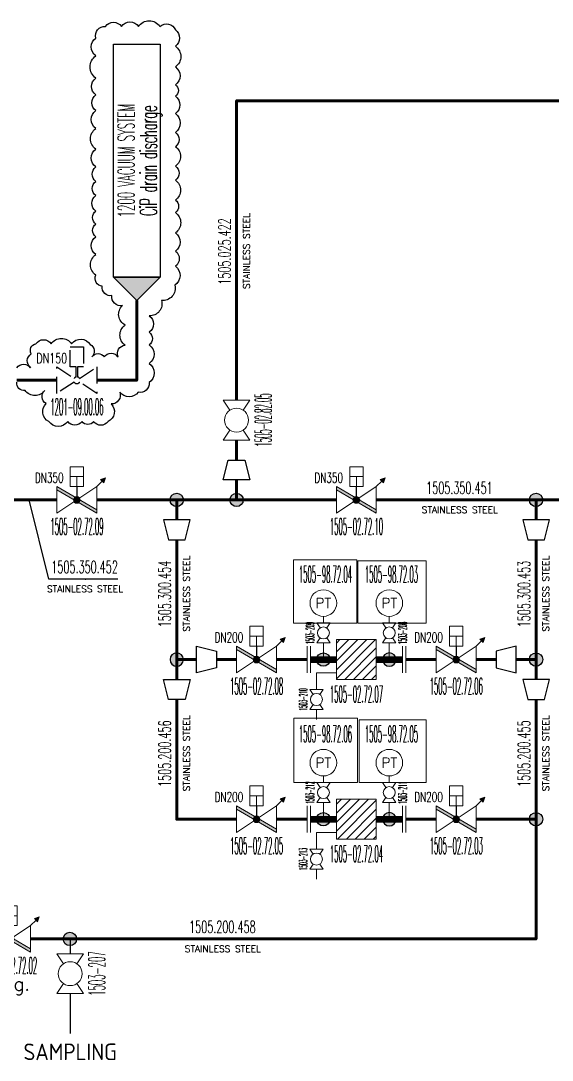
# Model space of a CAD drawing. Extents: x 96 to 630, y 53 to 248.
# Drawn here: x 177.4 to 257.2, y 53 to 209.3 of the extents above; entities that cross this region are included whole.
import ezdxf
from ezdxf.enums import TextEntityAlignment as Align
from ezdxf.xclip import XClip

# ---------------------------------------------------------------- set-up
doc = ezdxf.new("R2010")
doc.units = 0
doc.header["$LTSCALE"] = 10
doc.header["$XCLIPFRAME"] = 2
doc.linetypes.add('HIDDEN', pattern=[0.375, 0.25, -0.125])
for name, color, linetype in [('000-TX1', 1, 'Continuous'), ('000-TX2', 2, 'Continuous'), ('0CO0', 7, 'Continuous'), ('0CO1', 1, 'Continuous'), ('0TX1', 1, 'Continuous'), ('0TX2', 2, 'Continuous'), ('Reference_1', 7, 'Continuous'), ('Reference_2', 1, 'Continuous')]:
    doc.layers.add(name, color=color, linetype=linetype)
for name, color, linetype, lineweight in [('1500_1 Flushing System Piping', 92, 'Continuous', 60), ('ARMATURE', 1, 'Continuous', 15), ('PIPENUM', 1, 'Continuous', 25)]:
    doc.layers.add(name, color=color, linetype=linetype, lineweight=lineweight)
doc.layers.add('REV C', color=14, linetype='Continuous', true_color=0xa50000)
doc.layers.add('Viewport', color=7, linetype='Continuous', plot=False)
doc.styles.add('MMC-TX2', font='romans.shx')
doc.styles.add('ROMANS', font='romans.shx')
doc.styles.get("Standard").update_dxf_attribs({"font": 'isocp.shx'})

# ---------------------------------------------------------------- blocks, each defined once
blk = doc.blocks.new('Pipe_tag')
at = {"layer": '0CO1', "ltscale": 2}
blk.add_point((6, 0), dxfattribs=at)
at = {"color": 0, "style": 'ROMANS', "width": 0.532808}
blk.add_attdef('PIPE-NO', text='', height=2.2, dxfattribs=at).set_placement((-0.18, 1.08), (11.82, 1.08), align=Align.FIT)
at = {"layer": '000-TX2', "color": 2, "style": 'ROMANS', "flags": 1}
for tag, p in [('REMARKS', (6, 12.18)), ('FROM', (6.01, 8.78)), ('TO', (5.97, 10.4)), ('MATERIAL', (6.34, 6.9)), ('DIAMETER', (6.07, 4.56))]:
    blk.add_attdef(tag, text='', height=1.2, dxfattribs=at).set_placement(p, align=Align.MIDDLE_CENTER)
at = {"layer": '000-TX2', "style": 'ROMANS'}
blk.add_attdef('PIPE_TYPE', text='', height=1.2, dxfattribs=at).set_placement((5.89, -1.18), align=Align.MIDDLE)
blk = doc.blocks.new('BU310PN_F_MMC')
h = blk.add_hatch(color=256)
h.dxf.hatch_style = 1
h.paths.add_polyline_path([(7.31, 3.31), (6.57, 3.06), (6.82, 2.82), (7.06, 2.57)])
blk.add_hatch(color=256).paths.add_polyline_path([(0, 2), (6, -1.5), (6, -2), (0, 1.5)])
h = blk.add_hatch(color=256)
edge = h.paths.add_edge_path()
edge.add_arc((3, -0.01), 0.5, 0, 360)
for p, q in [((2, 3.5), (4, 3.5)), ((3, 3.5), (3, 2)), ((7.31, 3.31), (6.57, 3.06)), ((7.31, 3.31), (7.06, 2.57)), ((6, 2), (6.82, 2.82)), ((6.57, 3.06), (6.82, 2.82)), ((6.82, 2.82), (7.06, 2.57))]:
    blk.add_line(p, q)
for points in [[(2, 2), (4, 2), (4, 5), (2, 5)], [(0, 2), (6, -1.5), (6, -2), (0, 1.5)]]:
    blk.add_lwpolyline(points, close=True)
blk.add_lwpolyline([(0, 2), (0, -2), (6, 2), (6, -2)])
at = {"const_width": 0.2}
blk.add_lwpolyline([(3, 0), (3, 2)], dxfattribs=at)
blk.add_circle((3, -0.01), 0.5)
at = {"layer": '000-TX1', "style": 'MMC-TX2', "width": 0.75}
blk.add_attdef('SIZE', text='', height=1.5, dxfattribs=at).set_placement((1, 3.34), align=Align.MIDDLE_RIGHT)
at = {"layer": '000-TX1', "style": 'MMC-TX2', "width": 0.457143}
blk.add_attdef('ITEMNR.', text='', height=2.5, rotation=360, dxfattribs=at).set_placement((-0.99, -5.24), (7.01, -5.24), align=Align.FIT)
at = {"layer": '000-TX1', "style": 'MMC-TX2', "flags": 1}
for tag, p in [('PRODUCT_NR', (-1, -10.2)), ('DESCRIPTION.', (-1, -13.16)), ('TYPE', (-1, -16.17)), ('RATING', (-1, -19.17)), ('DRILL', (-1, -22.17)), ('HOUSING', (-1, -25.17)), ('TRIM', (-1, -28.17)), ('STEM', (-1, -31.17)), ('SEAT', (-1, -34.17)), ('CTRL', (-1, -37.17)), ('CERT', (-1, -40.17)), ('REMARKS', (-1, -43.17)), ('REV', (-1, -46.17)), ('TAG', (-1, -49.17)), ('FONT/SIGN', (-1, -52.17)), ('DO', (-1, -55.84)), ('DI', (-1, -58.84)), ('AO', (-0.79, -61.28)), ('AI', (-0.79, -64.28)), ('BUS', (-1, -66.95))]:
    blk.add_attdef(tag, p, '', height=1.5, dxfattribs=at)
blk = doc.blocks.new('JOINT')
h = blk.add_hatch(color=256)
h.dxf.hatch_style = 1
h.paths.add_polyline_path([(1, 0, 1), (-1, 0, 1)])
at = {"layer": 'Viewport'}
blk.add_circle((0, 0), 1, dxfattribs=at)
blk = doc.blocks.new('BV702_MMC')
for points in [[(1.5, -1), (0, -2), (0, 2), (1.5, 1)], [(4.5, -1), (6, -2), (6, 2), (4.5, 1)]]:
    blk.add_lwpolyline(points)
blk.add_circle((3, 0), 1.8)
at = {"layer": '000-TX1', "style": 'MMC-TX2'}
blk.add_attdef('SIZE', text='', height=1.5, dxfattribs=at).set_placement((1.54, 3.3), align=Align.MIDDLE_RIGHT)
at = {"layer": '000-TX1', "style": 'MMC-TX2', "width": 0.457143}
blk.add_attdef('ITEMNR.', text='', height=2.5, rotation=360, dxfattribs=at).set_placement((-0.99, -5.24), (7.01, -5.24), align=Align.FIT)
at = {"layer": '000-TX1', "style": 'MMC-TX2', "flags": 1}
for tag, p in [('PRODUCT_NR', (-1, -10.2)), ('DESCRIPTION.', (-1, -13.16)), ('TYPE', (-1, -16.17)), ('RATING', (-1, -19.17)), ('DRILL', (-1, -22.17)), ('HOUSING', (-1, -25.17)), ('TRIM', (-1, -28.17)), ('STEM', (-1, -31.17)), ('SEAT', (-1, -34.17)), ('CTRL', (-1, -37.17)), ('CERT', (-1, -40.17)), ('REV', (-1, -46.17)), ('TAG', (-1, -49.17)), ('FONT/SIGN', (-1, -52.17)), ('DO', (-1, -55.82)), ('DI', (-1, -58.82)), ('AO', (-0.79, -61.26)), ('AI', (-0.79, -64.26)), ('BUS', (-1, -66.94))]:
    blk.add_attdef(tag, p, '', height=1.5, dxfattribs=at)
blk.add_attdef('REMARKS', text='', height=1, dxfattribs=at).set_placement((-1, -43.17), (9.07, -43.17), align=Align.ALIGNED)
blk = doc.blocks.new('I201_MMC')
blk.add_line((0, 1.68), (0, 3.18))
blk.add_circle((0, 5.18), 2)
at = {"layer": '000-TX1', "style": 'MMC-TX2', "flags": 1}
for tag, p in [('DO', (-2.77, -51.79)), ('DI', (-2.77, -54.79)), ('AO', (-2.56, -57.23)), ('AI', (-2.56, -60.23)), ('BUS', (-2.77, -62.9))]:
    blk.add_attdef(tag, p, '', height=1.5, dxfattribs=at)
at = {"layer": '0TX1', "style": 'MMC-TX2', "width": 0.457143}
blk.add_attdef('ITEMNR.', text='', height=2.5, rotation=360, dxfattribs=at).set_placement((-3.69, 8.24), (4.31, 8.24), align=Align.FIT)
at = {"layer": '0TX1', "style": 'MMC-TX2'}
blk.add_attdef('SIZE', text='', height=1.5, dxfattribs=at).set_placement((-1.84, 3.3), align=Align.MIDDLE_RIGHT)
at = {"layer": '0TX1', "style": 'MMC-TX2', "flags": 1}
for tag, p in [('PRODUCT_NR', (-2.77, -7.16)), ('DESCRIPTION.', (-2.77, -10.12)), ('TYPE', (-2.77, -13.13)), ('RATING', (-2.77, -16.13)), ('DRILL', (-2.77, -19.13)), ('HOUSING', (-2.77, -22.13)), ('TRIM', (-2.77, -25.13)), ('STEM', (-2.77, -28.13)), ('SEAT', (-2.77, -31.13)), ('CTRL', (-2.77, -34.13)), ('CERT', (-2.77, -37.13)), ('REMARKS', (-2.77, -40.13)), ('REV', (-2.77, -43.13)), ('TAG', (-2.77, -46.13)), ('FONT/SIGN', (-2.77, -49.13))]:
    blk.add_attdef(tag, p, '', height=1.5, dxfattribs=at)
at = {"layer": '0TX2', "style": 'MMC-TX2', "flags": 8}
blk.add_attdef('T', text='', height=1.5, dxfattribs=at).set_placement((0, 5.18), align=Align.MIDDLE_CENTER)
blk = doc.blocks.new('F701_MMC')
h = blk.add_hatch()
h.set_pattern_fill('ANSI31', color=256, scale=0.3, style=0)
h.paths.add_polyline_path([(0, -3), (6, -3), (6, 3), (0, 3)])
blk.add_lwpolyline([(0, -3), (6, -3), (6, 3), (0, 3)], close=True)
at = {"layer": '000-TX1', "style": 'MMC-TX2'}
blk.add_attdef('SIZE', text='', height=1.5, dxfattribs=at).set_placement((-0.07, 3.3), align=Align.MIDDLE_RIGHT)
at = {"layer": '000-TX1', "style": 'MMC-TX2', "width": 0.457143}
blk.add_attdef('ITEMNR.', text='', height=2.5, rotation=360, dxfattribs=at).set_placement((-0.99, -6.43), (7.01, -6.43), align=Align.FIT)
at = {"layer": '000-TX1', "style": 'MMC-TX2', "flags": 1}
for tag, p in [('PRODUCT_NR', (-1, -11.39)), ('DESCRIPTION.', (-1, -14.35)), ('TYPE', (-1, -17.36)), ('RATING', (-1, -20.36)), ('DRILL', (-1, -23.36)), ('HOUSING', (-1, -26.36)), ('TRIM', (-1, -29.36)), ('STEM', (-1, -32.36)), ('SEAT', (-1, -35.36)), ('CTRL', (-1, -38.36)), ('CERT', (-1, -41.36)), ('REMARKS', (-1, -44.36)), ('REV', (-1, -47.36)), ('TAG', (-1, -50.36)), ('FONT/SIGN', (-1, -53.36)), ('DO', (-1, -55.82)), ('DI', (-1, -58.82)), ('AO', (-0.79, -61.26)), ('AI', (-0.79, -64.26)), ('BUS', (-1, -66.94))]:
    blk.add_attdef(tag, p, '', height=1.5, dxfattribs=at)
blk = doc.blocks.new('BU310PN_FP_MMC')
h = blk.add_hatch(color=256)
h.dxf.hatch_style = 1
h.paths.add_polyline_path([(7.31, 3.31), (6.57, 3.06), (6.82, 2.82), (7.06, 2.57)])
blk.add_hatch(color=256).paths.add_polyline_path([(0, 2), (6, -1.5), (6, -2), (0, 1.5)])
h = blk.add_hatch(color=256)
edge = h.paths.add_edge_path()
edge.add_arc((3, -0.01), 0.5, 0, 360)
for p, q in [((2, 3.5), (4, 3.5)), ((3, 3.5), (3, 2)), ((7.31, 3.31), (6.57, 3.06)), ((7.31, 3.31), (7.06, 2.57)), ((6, 2), (6.82, 2.82)), ((6.57, 3.06), (6.82, 2.82)), ((6.82, 2.82), (7.06, 2.57))]:
    blk.add_line(p, q)
for points in [[(2, 2), (4, 2), (4, 5), (2, 5)], [(0, 2), (6, -1.5), (6, -2), (0, 1.5)]]:
    blk.add_lwpolyline(points, close=True)
blk.add_lwpolyline([(0, 2), (0, -2), (6, 2), (6, -2)])
at = {"const_width": 0.2}
blk.add_lwpolyline([(3, 0), (3, 2)], dxfattribs=at)
blk.add_circle((3, -0.01), 0.5)
at = {"layer": '000-TX1', "style": 'MMC-TX2'}
blk.add_text('Reg.', height=2, dxfattribs=at).set_placement((3, -7.1), align=Align.MIDDLE)
at = {"layer": '000-TX1', "style": 'MMC-TX2', "width": 0.85}
blk.add_attdef('SIZE', text='', height=1.5, dxfattribs=at).set_placement((1.54, 3.3), align=Align.MIDDLE_RIGHT)
at = {"layer": '000-TX1', "style": 'MMC-TX2', "width": 0.457143}
blk.add_attdef('ITEMNR.', text='', height=2.5, rotation=360, dxfattribs=at).set_placement((-0.99, -5.24), (7.01, -5.24), align=Align.FIT)
at = {"layer": '000-TX1', "style": 'MMC-TX2', "flags": 1}
for tag, p in [('PRODUCT_NR', (-1, -10.2)), ('DESCRIPTION.', (-1, -13.16)), ('TYPE', (-1, -16.17)), ('RATING', (-1, -19.17)), ('DRILL', (-1, -22.17)), ('HOUSING', (-1, -25.17)), ('TRIM', (-1, -28.17)), ('STEM', (-1, -31.17)), ('SEAT', (-1, -34.17)), ('CTRL', (-1, -37.17)), ('CERT', (-1, -40.17)), ('REMARKS', (-1, -43.17)), ('REV', (-1, -46.17)), ('TAG', (-1, -49.17)), ('FONT/SIGN', (-1, -52.17)), ('DO', (-1, -55.84)), ('DI', (-1, -58.84)), ('AO', (-0.79, -61.28)), ('AI', (-0.79, -64.28)), ('BUS', (-1, -66.95))]:
    blk.add_attdef(tag, p, '', height=1.5, dxfattribs=at)
blk = doc.blocks.new('INTTERFACE VALVE')
at = {"linetype": 'HIDDEN'}
blk.add_lwpolyline([(0.42, -0.27, -0.547905), (-0.42, -0.27), (-3, -1.99), (-3, 2.01), (-0.41, 0.29, -0.192777), (-0.1, 0.49), (-0.1, 2.01), (-1, 2.01), (-1, 5.01), (1, 5.01), (1, 2.01), (0.1, 2.01), (0.1, 0.49, -0.192777), (0.41, 0.29), (3, 2.01), (3, -1.99), (0.42, -0.28)], format="xyb", dxfattribs=at)
at = {"style": 'MMC-TX2', "width": 0.7}
blk.add_attdef('SIZE', text='', height=1.5, dxfattribs=at).set_placement((-1.46, 3.31), align=Align.MIDDLE_RIGHT)
at = {"style": 'MMC-TX2', "width": 0.457143}
blk.add_attdef('ITEMNR.', text='', height=2.5, rotation=360, dxfattribs=at).set_placement((-3.99, -5.23), (4.01, -5.23), align=Align.FIT)
blk = doc.blocks.new('Reference_diagram1')
at = {"layer": 'Reference_2'}
blk.add_hatch(color=256, dxfattribs=at).paths.add_polyline_path([(-3.5, -3.5), (0, 0), (-3.5, 3.5)])
blk.add_lwpolyline([(-38.5, -3.5), (-3.5, -3.5), (-3.5, 3.5), (-38.5, 3.5)], close=True, dxfattribs=at)
blk.add_lwpolyline([(-3.5, 3.5), (-3.5, -3.5), (0, 0), (-3.5, 3.5)], dxfattribs=at)
at = {"layer": 'Reference_1', "style": 'ROMANS'}
for tag, width, p in [('WBS-NAME', 0.55, (-21, 2.85)), ('DESCRIPTION', 0.6, (-21, -0.5))]:
    blk.add_attdef(tag, text='', height=2.5, dxfattribs=dict(at, width=width)).set_placement(p, align=Align.TOP_CENTER)

msp = doc.modelspace()

# ---------------------------------------------------------------- linework, layer by layer
msp.add_lwpolyline([(191.98, 125.33), (181.59, 125.33), (178.65, 137.22)])
at = {"layer": '0CO1'}
for points in [[(211.82, 140.22), (207.82, 140.22), (208.57, 143.22), (211.07, 143.22)], [(202.82, 134.22), (198.82, 134.22), (199.57, 131.22), (202.07, 131.22)], [(256.82, 134.22), (252.82, 134.22), (253.57, 131.22), (256.07, 131.22)], [(203.82, 111.22), (203.82, 115.22), (206.82, 114.47), (206.82, 111.97)], [(251.82, 111.22), (251.82, 115.22), (248.82, 114.47), (248.82, 111.97)], [(198.82, 110.22), (202.82, 110.22), (202.07, 107.22), (199.57, 107.22)], [(256.82, 110.22), (252.82, 110.22), (253.57, 107.22), (256.07, 107.22)]]:
    msp.add_lwpolyline(points, close=True, dxfattribs=at)
for points in [[(184.81, 71.22), (184.81, 69)], [(184.81, 63), (184.81, 57)]]:
    msp.add_lwpolyline(points, dxfattribs=at)
at = {"layer": '1500_1 Flushing System Piping', "ltscale": 2}
for points in [[(269.79, 197.22), (209.82, 197.22), (209.82, 152.22)], [(188.82, 155.22), (194.82, 155.22), (194.82, 167.22)], [(182.82, 155.22), (176.82, 155.22)], [(209.82, 146.22), (209.82, 143.22)], [(209.82, 140.22), (209.82, 137.22)], [(182.82, 137.22), (170.82, 137.22), (170.82, 131.22)], [(188.82, 137.22), (224.82, 137.22)], [(200.82, 134.22), (200.82, 137.22)], [(230.82, 137.22), (260.82, 137.22)], [(254.82, 134.22), (254.82, 137.22)], [(200.82, 110.22), (200.82, 131.22)], [(254.82, 110.22), (254.82, 131.22)], [(203.82, 113.22), (200.82, 113.22)], [(209.82, 113.22), (206.82, 113.22)], [(215.82, 113.22), (220.41, 113.22)], [(235.23, 113.22), (239.82, 113.22)], [(245.82, 113.22), (248.82, 113.22)], [(251.82, 113.22), (254.82, 113.22)], [(209.82, 89.22), (200.82, 89.22), (200.82, 107.22)], [(245.82, 89.22), (254.82, 89.22), (254.82, 107.22)], [(178.86, 71.22), (254.82, 71.22), (254.82, 89.22)], [(215.82, 89.22), (220.41, 89.22)], [(235.23, 89.22), (239.82, 89.22)], [(181.36, 71.22), (182.36, 71.22)]]:
    msp.add_lwpolyline(points, dxfattribs=at)
at = {"layer": 'ARMATURE'}
for points in [[(222.86, 113.22), (222.86, 115.72)], [(232.77, 113.22), (232.77, 115.72)], [(220.41, 115.22), (220.41, 111.22)], [(220.91, 115.22), (220.91, 111.22)], [(234.73, 115.22), (234.73, 111.22)], [(235.23, 115.22), (235.23, 111.22)], [(224.82, 111.22), (221.82, 111.22), (221.82, 108.72)], [(221.82, 105.72), (221.82, 104.22)], [(220.41, 91.22), (220.41, 87.22)], [(220.91, 91.22), (220.91, 87.22)], [(222.86, 89.22), (222.86, 91.72)], [(232.77, 89.22), (232.77, 91.72)], [(234.73, 91.22), (234.73, 87.22)], [(235.23, 91.22), (235.23, 87.22)], [(224.82, 87.22), (221.82, 87.22), (221.82, 84.72)], [(221.82, 81.72), (221.82, 80.22)]]:
    msp.add_lwpolyline(points, dxfattribs=at)
at = {"layer": 'ARMATURE', "const_width": 1}
for points in [[(224.82, 113.22), (220.91, 113.22)], [(230.82, 113.22), (234.73, 113.22)], [(224.82, 89.22), (220.91, 89.22)], [(230.82, 89.22), (234.73, 89.22)]]:
    msp.add_lwpolyline(points, dxfattribs=at)
at = {"layer": 'REV C'}
msp.add_lwpolyline([(176.82, 157.09, -0.520567), (178.86, 157.09, -0.520567), (178.97, 159.19, -0.520567), (179.66, 160.71, -0.520567), (181.96, 160.71, -0.520567), (185.02, 160.71, -0.520567), (187.83, 160.59, -0.520567), (188.07, 158.73, -0.520567), (189.94, 158.73, -0.520567), (192, 158.73, -0.520567), (193.08, 160.47, -0.520567), (193.08, 163.51, -0.520567), (192.67, 166.44, -0.520567), (191.09, 167.95, -0.520567), (189.63, 169.34, -0.520567), (188.67, 171.01, -0.520567), (188.67, 174.11, -0.520567), (188.67, 176.78, -0.520567), (188.67, 178.7, -0.520567), (188.67, 180.65, -0.520567), (188.67, 182.97, -0.520567), (188.67, 185.11, -0.520567), (188.67, 187.28, -0.520567), (188.67, 189.96, -0.520567), (188.67, 193.06, -0.520567), (188.67, 195.75, -0.520567), (188.67, 198.1, -0.520567), (188.67, 200.64, -0.520567), (188.67, 203.98, -0.520567), (188.67, 206.66, -0.520567), (190.12, 208.41, -0.520567), (192.5, 208.41, -0.520567), (195.07, 208.41, -0.520567), (198.31, 208.41, -0.520567), (200.62, 207.87, -0.520567), (200.62, 205.44, -0.520567), (200.62, 202.31, -0.520567), (200.62, 199.63, -0.520567), (200.62, 197.9, -0.520567), (200.62, 195.31, -0.520567), (200.62, 192.46, -0.520567), (200.62, 190.32, -0.520567), (200.62, 187.39, -0.520567), (200.62, 185.28, -0.520567), (200.62, 182.3, -0.520567), (200.62, 180.43, -0.520567), (200.62, 177.35, -0.520567), (200.62, 174.63, -0.520567), (200.62, 172.35, -0.520567), (200.53, 169.5, -0.520567), (198.53, 167.2, -0.520567), (196.69, 164.91, -0.520567), (196.69, 162.43, -0.520567), (196.69, 160.52, -0.520567), (196.69, 157.75, -0.520567), (196.69, 154.86, -0.520567), (195.03, 153.43, -0.520567), (192.28, 153.43, -0.520567), (190.98, 151.65, -0.520567), (190.5, 149.01, -0.520567), (188.33, 149.01, -0.520567), (186.6, 149.01, -0.520567), (184.44, 149.01, -0.520567), (181.61, 149.01, -0.520567), (181.2, 151.7, -0.520567), (181, 153.68, -0.520567), (178.03, 153.68, -0.520567), (176.82, 154.9, -0.520567)], format="xyb", dxfattribs=at)

# ---------------------------------------------------------------- block references
ref = msp.add_blockref('Reference_diagram1', (194.82, 167.22), dxfattribs=dict(xscale=-1, rotation=90))
ref.add_attrib('WBS-NAME', '1200 VACUUM SYSTEM', dxfattribs={"layer": 'Reference_1', "height": 2.5, "rotation": 90, "style": 'ROMANS', "width": 0.45}).set_placement((191.97, 188.22), align=Align.TOP_CENTER)
ref.add_attrib('DESCRIPTION', 'CiP drain discharge', dxfattribs={"layer": 'Reference_1', "height": 2.5, "rotation": 90, "style": 'ROMANS', "width": 0.5}).set_placement((195.32, 188.22), align=Align.TOP_CENTER)
at = {"layer": '0CO0'}
ref = msp.add_blockref('INTTERFACE VALVE', (185.82, 155.21), dxfattribs=at)
ref.add_attrib('ITEMNR.', '1201-09.00.06', dxfattribs={"layer": '0', "height": 2.5, "rotation": 360, "style": 'MMC-TX2', "width": 0.276543}).set_placement((181.83, 149.98), (189.83, 149.98), align=Align.FIT)
ref.add_attrib('SIZE', 'DN150', dxfattribs={"layer": '0', "height": 1.5, "style": 'MMC-TX2', "width": 0.7}).set_placement((184.36, 158.52), align=Align.MIDDLE_RIGHT)
at = {"layer": '1500_1 Flushing System Piping', "ltscale": 2}
for p in [(200.82, 137.22), (209.82, 137.22), (254.82, 137.22), (254.82, 113.22), (254.82, 89.22)]:
    msp.add_blockref('JOINT', p, dxfattribs=at)
at = {"layer": '1500_1 Flushing System Piping', "ltscale": 2, "xscale": -1}
msp.add_blockref('JOINT', (200.82, 113.22), dxfattribs=at)
at = {"layer": '1500_1 Flushing System Piping', "ltscale": 2, "rotation": 180}
msp.add_blockref('JOINT', (184.77, 71.22), dxfattribs=at)
at = {"layer": 'ARMATURE'}
ref = msp.add_blockref('BV702_MMC', (209.82, 146.22), dxfattribs=dict(at, rotation=90))
ref.add_attrib('ITEMNR.', '1505-02.82.05', dxfattribs={"layer": '000-TX1', "height": 2.5, "rotation": 90, "style": 'MMC-TX2', "width": 0.276543}).set_placement((215.06, 145.23), (215.06, 153.23), align=Align.FIT)
ref = msp.add_blockref('BU310PN_F_MMC', (182.82, 137.22), dxfattribs=at)
ref.add_attrib('ITEMNR.', '1505-02.72.09', dxfattribs={"layer": '000-TX1', "height": 2.5, "rotation": 360, "style": 'MMC-TX2', "width": 0.277686}).set_placement((181.83, 131.98), (189.83, 131.98), align=Align.FIT)
ref.add_attrib('SIZE', 'DN350', dxfattribs={"layer": '000-TX1', "height": 1.5, "style": 'MMC-TX2', "width": 0.65}).set_placement((183.82, 140.56), align=Align.MIDDLE_RIGHT)
ref = msp.add_blockref('BU310PN_F_MMC', (224.82, 137.22), dxfattribs=at)
ref.add_attrib('ITEMNR.', '1505-02.72.10', dxfattribs={"layer": '000-TX1', "height": 2.5, "rotation": 360, "style": 'MMC-TX2', "width": 0.276543}).set_placement((223.83, 131.98), (231.83, 131.98), align=Align.FIT)
ref.add_attrib('SIZE', 'DN350', dxfattribs={"layer": '000-TX1', "height": 1.5, "style": 'MMC-TX2', "width": 0.65}).set_placement((225.82, 140.56), align=Align.MIDDLE_RIGHT)
ref = msp.add_blockref('I201_MMC', (222.86, 116.54), dxfattribs=at)
XClip(ref).set_block_clipping_path([(-4.4781075639, 2.1773638293), (5.0416769131, 11.6616887735)])
ref.add_attrib('ITEMNR.', '1505-98.72.04', dxfattribs={"layer": '0TX1', "height": 2.5, "rotation": 360, "style": 'MMC-TX2', "width": 0.27541}).set_placement((219.18, 124.79), (227.18, 124.79), align=Align.FIT)
ref.add_attrib('T', 'PT', dxfattribs={"layer": '0TX2', "height": 1.5, "style": 'MMC-TX2'}).set_placement((222.86, 121.72), align=Align.MIDDLE_CENTER)
ref = msp.add_blockref('I201_MMC', (232.77, 116.54), dxfattribs=at)
XClip(ref).set_block_clipping_path([(-4.7176801953, 2.1773638293), (5.5616632002, 11.5098453116)])
ref.add_attrib('ITEMNR.', '1505-98.72.03', dxfattribs={"layer": '0TX1', "height": 2.5, "rotation": 360, "style": 'MMC-TX2', "width": 0.276543}).set_placement((229.09, 124.79), (237.09, 124.79), align=Align.FIT)
ref.add_attrib('T', 'PT', dxfattribs={"layer": '0TX2', "height": 1.5, "style": 'MMC-TX2'}).set_placement((232.77, 121.72), align=Align.MIDDLE_CENTER)
ref = msp.add_blockref('BV702_MMC', (222.86, 115.72), dxfattribs=dict(at, xscale=-0.5, yscale=0.5, zscale=0.5, rotation=270))
ref.add_attrib('ITEMNR.', ' 1503-209 ', dxfattribs={"layer": '000-TX1', "height": 1.25, "rotation": 90, "style": 'MMC-TX2', "width": 0.323077}).set_placement((221.49, 115.22), (221.49, 119.22), align=Align.FIT)
ref = msp.add_blockref('BV702_MMC', (232.77, 115.72), dxfattribs=dict(at, xscale=0.5, yscale=0.5, zscale=0.5, rotation=89.99999999999999))
ref.add_attrib('ITEMNR.', ' 1503-208 ', dxfattribs={"layer": '000-TX1', "height": 1.25, "rotation": 90, "style": 'MMC-TX2', "width": 0.323077}).set_placement((235.39, 115.22), (235.39, 119.22), align=Align.FIT)
ref = msp.add_blockref('BU310PN_F_MMC', (209.82, 113.22), dxfattribs=at)
ref.add_attrib('ITEMNR.', '1505-02.72.08', dxfattribs={"layer": '000-TX1', "height": 2.5, "rotation": 360, "style": 'MMC-TX2', "width": 0.276543}).set_placement((208.83, 107.98), (216.83, 107.98), align=Align.FIT)
ref.add_attrib('SIZE', 'DN200', dxfattribs={"layer": '000-TX1', "height": 1.5, "style": 'MMC-TX2', "width": 0.65}).set_placement((210.82, 116.56), align=Align.MIDDLE_RIGHT)
ref = msp.add_blockref('BU310PN_F_MMC', (239.82, 113.22), dxfattribs=at)
ref.add_attrib('ITEMNR.', '1505-02.72.06', dxfattribs={"layer": '000-TX1', "height": 2.5, "rotation": 360, "style": 'MMC-TX2', "width": 0.276543}).set_placement((238.83, 107.98), (246.83, 107.98), align=Align.FIT)
ref.add_attrib('SIZE', 'DN200', dxfattribs={"layer": '000-TX1', "height": 1.5, "style": 'MMC-TX2', "width": 0.65}).set_placement((240.82, 116.56), align=Align.MIDDLE_RIGHT)
ref = msp.add_blockref('F701_MMC', (224.82, 113.22), dxfattribs=at)
ref.add_attrib('ITEMNR.', '1505-02.72.07', dxfattribs={"layer": '000-TX1', "height": 2.5, "rotation": 360, "style": 'MMC-TX2', "width": 0.276543}).set_placement((223.83, 106.79), (231.83, 106.79), align=Align.FIT)
for p in [(222.86, 113.22), (222.86, 89.22)]:
    msp.add_blockref('JOINT', p, dxfattribs=at)
at = {"layer": 'ARMATURE', "xscale": -1}
for p in [(232.77, 113.22), (232.77, 89.22)]:
    msp.add_blockref('JOINT', p, dxfattribs=at)
at = {"layer": 'ARMATURE'}
ref = msp.add_blockref('BV702_MMC', (221.82, 105.72), dxfattribs=dict(at, xscale=-0.5, yscale=0.5, zscale=0.5, rotation=270))
ref.add_attrib('ITEMNR.', ' 1503-210 ', dxfattribs={"layer": '000-TX1', "height": 1.25, "rotation": 90, "style": 'MMC-TX2', "width": 0.323077}).set_placement((220.45, 105.22), (220.45, 109.22), align=Align.FIT)
ref = msp.add_blockref('I201_MMC', (222.86, 92.54), dxfattribs=at)
XClip(ref).set_block_clipping_path([(-4.4285905308, 2.1773638293), (5.1418312074, 11.8557210212)])
ref.add_attrib('ITEMNR.', '1505-98.72.06', dxfattribs={"layer": '0TX1', "height": 2.5, "rotation": 360, "style": 'MMC-TX2', "width": 0.276543}).set_placement((219.18, 100.79), (227.18, 100.79), align=Align.FIT)
ref.add_attrib('T', 'PT', dxfattribs={"layer": '0TX2', "height": 1.5, "style": 'MMC-TX2'}).set_placement((222.86, 97.72), align=Align.MIDDLE_CENTER)
ref = msp.add_blockref('I201_MMC', (232.77, 92.54), dxfattribs=at)
XClip(ref).set_block_clipping_path([(-4.5162513785, 2.1773638293), (5.5605400241, 11.6026485847)])
ref.add_attrib('ITEMNR.', '1505-98.72.05', dxfattribs={"layer": '0TX1', "height": 2.5, "rotation": 360, "style": 'MMC-TX2', "width": 0.276543}).set_placement((229.09, 100.79), (237.09, 100.79), align=Align.FIT)
ref.add_attrib('T', 'PT', dxfattribs={"layer": '0TX2', "height": 1.5, "style": 'MMC-TX2'}).set_placement((232.77, 97.72), align=Align.MIDDLE_CENTER)
ref = msp.add_blockref('BU310PN_F_MMC', (209.82, 89.22), dxfattribs=at)
ref.add_attrib('ITEMNR.', '1505-02.72.05', dxfattribs={"layer": '000-TX1', "height": 2.5, "rotation": 360, "style": 'MMC-TX2', "width": 0.276543}).set_placement((208.83, 83.98), (216.83, 83.98), align=Align.FIT)
ref.add_attrib('SIZE', 'DN200', dxfattribs={"layer": '000-TX1', "height": 1.5, "style": 'MMC-TX2', "width": 0.65}).set_placement((210.82, 92.56), align=Align.MIDDLE_RIGHT)
ref = msp.add_blockref('BV702_MMC', (222.86, 91.72), dxfattribs=dict(at, xscale=-0.5, yscale=0.5, zscale=0.5, rotation=270))
ref.add_attrib('ITEMNR.', ' 1503-212 ', dxfattribs={"layer": '000-TX1', "height": 1.25, "rotation": 90, "style": 'MMC-TX2', "width": 0.323077}).set_placement((221.49, 91.22), (221.49, 95.22), align=Align.FIT)
ref = msp.add_blockref('BV702_MMC', (232.77, 91.72), dxfattribs=dict(at, xscale=0.5, yscale=0.5, zscale=0.5, rotation=89.99999999999999))
ref.add_attrib('ITEMNR.', ' 1503-211 ', dxfattribs={"layer": '000-TX1', "height": 1.25, "rotation": 90, "style": 'MMC-TX2', "width": 0.323077}).set_placement((235.39, 91.22), (235.39, 95.22), align=Align.FIT)
ref = msp.add_blockref('BU310PN_F_MMC', (239.82, 89.22), dxfattribs=at)
ref.add_attrib('ITEMNR.', '1505-02.72.03', dxfattribs={"layer": '000-TX1', "height": 2.5, "rotation": 360, "style": 'MMC-TX2', "width": 0.276543}).set_placement((238.83, 83.98), (246.83, 83.98), align=Align.FIT)
ref.add_attrib('SIZE', 'DN200', dxfattribs={"layer": '000-TX1', "height": 1.5, "style": 'MMC-TX2', "width": 0.65}).set_placement((240.82, 92.56), align=Align.MIDDLE_RIGHT)
ref = msp.add_blockref('F701_MMC', (224.82, 89.22), dxfattribs=at)
ref.add_attrib('ITEMNR.', '1505-02.72.04', dxfattribs={"layer": '000-TX1', "height": 2.5, "rotation": 360, "style": 'MMC-TX2', "width": 0.27541}).set_placement((223.83, 82.79), (231.83, 82.79), align=Align.FIT)
ref = msp.add_blockref('BV702_MMC', (221.82, 81.72), dxfattribs=dict(at, xscale=-0.5, yscale=0.5, zscale=0.5, rotation=270))
ref.add_attrib('ITEMNR.', ' 1503-213 ', dxfattribs={"layer": '000-TX1', "height": 1.25, "rotation": 90, "style": 'MMC-TX2', "width": 0.323077}).set_placement((220.45, 81.22), (220.45, 85.22), align=Align.FIT)
ref = msp.add_blockref('BU310PN_FP_MMC', (172.86, 71.22), dxfattribs=at)
ref.add_attrib('ITEMNR.', '1505-02.72.02', dxfattribs={"layer": '000-TX1', "height": 2.5, "rotation": 360, "style": 'MMC-TX2', "width": 0.276543}).set_placement((171.86, 65.98), (179.86, 65.98), align=Align.FIT)
ref.add_attrib('SIZE', 'DN200', dxfattribs={"layer": '000-TX1', "height": 1.5, "style": 'MMC-TX2', "width": 0.65}).set_placement((173.89, 74.52), align=Align.MIDDLE_RIGHT)
ref = msp.add_blockref('BV702_MMC', (184.81, 63), dxfattribs=dict(at, rotation=89.99999999999999))
ref.add_attrib('ITEMNR.', ' 1503-207 ', dxfattribs={"layer": '000-TX1', "height": 2.5, "rotation": 90, "style": 'MMC-TX2', "width": 0.323077}).set_placement((190.05, 62.01), (190.05, 70.01), align=Align.FIT)
at = {"layer": 'PIPENUM'}
ref = msp.add_blockref('Pipe_tag', (209.82, 169.72), dxfattribs=dict(at, xscale=0.8333333333333482, yscale=0.8333333333333482, zscale=0.8333333333333482, rotation=90))
ref.add_attrib('PIPE-NO', '1505.025.422', dxfattribs={"layer": '0', "color": 0, "height": 1.8333, "rotation": 90, "style": 'ROMANS', "width": 0.527898}).set_placement((208.92, 169.57), (208.92, 179.57), align=Align.FIT)
ref.add_attrib('PIPE_TYPE', 'STAINLESS STEEL', dxfattribs={"layer": '000-TX2', "height": 1, "rotation": 90, "style": 'ROMANS'}).set_placement((211.3, 174.63), align=Align.MIDDLE)
ref = msp.add_blockref('Pipe_tag', (238.45, 137.22), dxfattribs=dict(at, xscale=0.8333333333333482, yscale=0.8333333333333482, zscale=0.8333333333333482))
ref.add_attrib('PIPE-NO', '1505.350.451', dxfattribs={"layer": '0', "color": 0, "height": 1.8333, "style": 'ROMANS', "width": 0.542909}).set_placement((238.3, 138.12), (248.3, 138.12), align=Align.FIT)
ref.add_attrib('PIPE_TYPE', 'STAINLESS STEEL', dxfattribs={"layer": '000-TX2', "height": 1, "style": 'ROMANS'}).set_placement((243.36, 135.74), align=Align.MIDDLE)
ref = msp.add_blockref('Pipe_tag', (200.82, 118.22), dxfattribs=dict(at, xscale=0.8333333333333482, yscale=0.8333333333333482, zscale=0.8333333333333482, rotation=90))
ref.add_attrib('PIPE-NO', '1505.300.454', dxfattribs={"layer": '0', "color": 0, "height": 1.8333, "rotation": 90, "style": 'ROMANS', "width": 0.525476}).set_placement((199.92, 118.07), (199.92, 128.07), align=Align.FIT)
ref.add_attrib('PIPE_TYPE', 'STAINLESS STEEL', dxfattribs={"layer": '000-TX2', "height": 1, "rotation": 90, "style": 'ROMANS'}).set_placement((202.3, 123.13), align=Align.MIDDLE)
ref = msp.add_blockref('Pipe_tag', (254.82, 118.22), dxfattribs=dict(at, xscale=0.8333333333333482, yscale=0.8333333333333482, zscale=0.8333333333333482, rotation=90))
ref.add_attrib('PIPE-NO', '1505.300.453', dxfattribs={"layer": '0', "color": 0, "height": 1.8333, "rotation": 90, "style": 'ROMANS', "width": 0.527898}).set_placement((253.92, 118.07), (253.92, 128.07), align=Align.FIT)
ref.add_attrib('PIPE_TYPE', 'STAINLESS STEEL', dxfattribs={"layer": '000-TX2', "height": 1, "rotation": 90, "style": 'ROMANS'}).set_placement((256.3, 123.13), align=Align.MIDDLE)
ref = msp.add_blockref('Pipe_tag', (182.13, 125.33), dxfattribs=dict(at, xscale=0.8333333333333482, yscale=0.8333333333333482, zscale=0.8333333333333482))
ref.add_attrib('PIPE-NO', '1505.350.452', dxfattribs={"layer": '0', "color": 0, "height": 1.8333, "style": 'ROMANS', "width": 0.527898}).set_placement((181.98, 126.23), (191.98, 126.23), align=Align.FIT)
ref.add_attrib('PIPE_TYPE', 'STAINLESS STEEL', dxfattribs={"layer": '000-TX2', "height": 1, "style": 'ROMANS'}).set_placement((187.04, 123.84), align=Align.MIDDLE)
ref = msp.add_blockref('Pipe_tag', (200.82, 94.22), dxfattribs=dict(at, xscale=0.8333333333333482, yscale=0.8333333333333482, zscale=0.8333333333333482, rotation=90))
ref.add_attrib('PIPE-NO', '1505.200.456', dxfattribs={"layer": '0', "color": 0, "height": 1.8333, "rotation": 90, "style": 'ROMANS', "width": 0.527898}).set_placement((199.92, 94.07), (199.92, 104.07), align=Align.FIT)
ref.add_attrib('PIPE_TYPE', 'STAINLESS STEEL', dxfattribs={"layer": '000-TX2', "height": 1, "rotation": 90, "style": 'ROMANS'}).set_placement((202.3, 99.13), align=Align.MIDDLE)
ref = msp.add_blockref('Pipe_tag', (254.82, 94.22), dxfattribs=dict(at, xscale=0.8333333333333482, yscale=0.8333333333333482, zscale=0.8333333333333482, rotation=90))
ref.add_attrib('PIPE-NO', '1505.200.455', dxfattribs={"layer": '0', "color": 0, "height": 1.8333, "rotation": 90, "style": 'ROMANS', "width": 0.527898}).set_placement((253.92, 94.07), (253.92, 104.07), align=Align.FIT)
ref.add_attrib('PIPE_TYPE', 'STAINLESS STEEL', dxfattribs={"layer": '000-TX2', "height": 1, "rotation": 90, "style": 'ROMANS'}).set_placement((256.3, 99.13), align=Align.MIDDLE)
ref = msp.add_blockref('Pipe_tag', (202.84, 71.22), dxfattribs=dict(at, xscale=0.8333333333333482, yscale=0.8333333333333482, zscale=0.8333333333333482))
ref.add_attrib('PIPE-NO', '1505.200.458', dxfattribs={"layer": '0', "color": 0, "height": 1.8333, "style": 'ROMANS', "width": 0.527898}).set_placement((202.68, 72.12), (212.68, 72.12), align=Align.FIT)
ref.add_attrib('PIPE_TYPE', 'STAINLESS STEEL', dxfattribs={"layer": '000-TX2', "height": 1, "style": 'ROMANS'}).set_placement((207.75, 69.74), align=Align.MIDDLE)

# ---------------------------------------------------------------- texts
at = {"layer": '0TX1', "insert": (184.81, 55.5), "char_height": 2.5, "attachment_point": 2}
msp.add_mtext_dynamic_manual_height_columns('SAMPLING', width=12.0612, gutter_width=1, heights=[8.5], dxfattribs=at)

doc.saveas('drawing.dxf')
